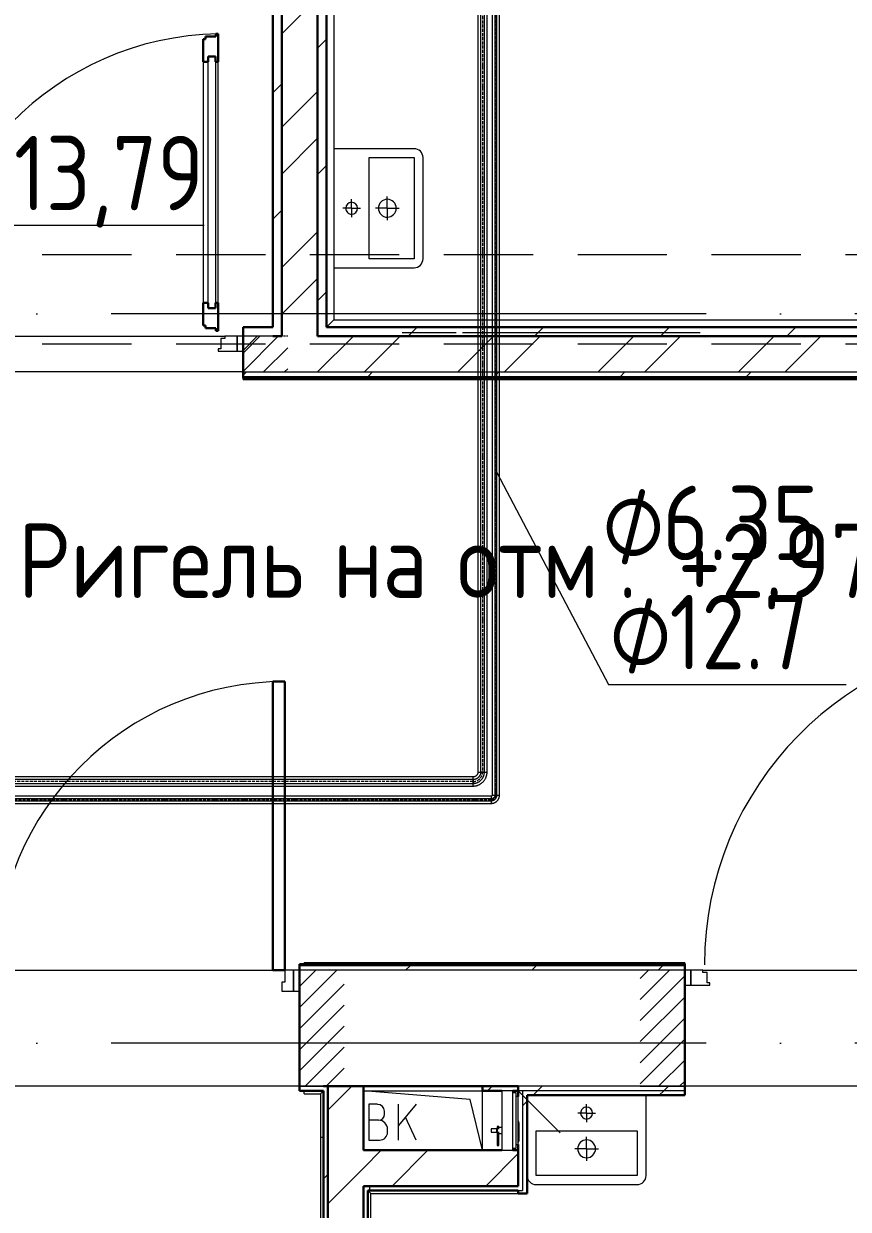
# Model space of a CAD drawing. Header units: millimetres. Extents: x -88595 to 880822, y -1054509 to -148035.
# Drawn here: x 199036 to 201808, y -277260 to -273277 of the extents above; entities that cross this region are included whole.
import ezdxf

# ---------------------------------------------------------------- set-up
doc = ezdxf.new("R2010")
doc.units = ezdxf.units.MM
for name, pattern in [('$0$ADSK_Осевая', [14, 10, -2, 0, -2]), ('$1$ADSK_Осевая', [14, 10, -2, 0, -2]), ('ADSK_Линия сетки', [25, 20, -2.5, 0, -2.5]), ('ADSK_Сверху', [4.5, 3, -1.5]), ('ADSK_Штриховая_ш2 п1_5', [4.5, 3, -1.5])]:
    doc.linetypes.add(name, pattern=pattern)
for name, color, linetype, lineweight in [('Аннотация', 7, 'Continuous', 20), ('Двери', 7, 'Continuous', 9), ('Изоляция', 7, 'Continuous', 18), ('Линии', 7, 'Continuous', 9), ('Марки', 7, 'Continuous', 20), ('Марки помещений', 7, 'Continuous', 20), ('Оборудование', 7, 'Continuous', 18), ('Ограждение', 7, 'Continuous', 9), ('Оси', 7, 'Continuous', 9), ('Перекрытие', 7, 'Continuous', 18), ('Стены внутренние', 7, 'Continuous', 18), ('Стены наружные', 7, 'Continuous', 18), ('Стены штриховка', 7, 'Continuous', 9), ('Трубопровод', 7, 'Continuous', 18), ('Трубопроводы', 7, 'Continuous', 18), ('Узлы', 7, 'Continuous', 18)]:
    doc.layers.add(name, color=color, linetype=linetype, lineweight=lineweight)
doc.layers.add('Двери открывание', color=7, linetype='Continuous', lineweight=9, true_color=0xc0c0c0)
doc.styles.add('$0$GOST Common_10', font='GOST_Common.ttf', dxfattribs={"width": 0.9, "height": 250})
doc.styles.add('$1$GOST Common', font='GOST_Common.ttf', dxfattribs={"width": 0.9, "height": 250})
doc.styles.add('GOST Common_3', font='GOST_Common.ttf', dxfattribs={"width": 0.9, "height": 2.5})
pattern_1 = [(0, (215928.7, 665702.34), (0, 600), []), (90, (215928.7, 665702.34), (-600, 4e-14), [])]

# ---------------------------------------------------------------- blocks, each defined once
blk = doc.blocks.new('$0$ADSK_МедьПайка_Отвод-гнутая труба - Отвод _гнутая труба_-V38-В_Координация_1 этаж ОВ3')
at = {"layer": 'Трубопроводы', "color": 190, "true_color": 0x8000ff}
for p, q in [((-15.9, 3.2), (-15.9, -3.2)), ((-15.9, 3.2), (-15.9, -3.2)), ((3.2, 15.9), (-3.2, 15.9)), ((3.2, 15.9), (-3.2, 15.9))]:
    blk.add_line(p, q, dxfattribs=at)
at = {"layer": 'Трубопроводы', "color": 190, "true_color": 0x8000ff, "flags": 128}
for points in [[(-15.9, -3.2), (-15.1, -3.2), (-14.4, -3.1), (-13.6, -3), (-12.8, -2.9), (-12.1, -2.8), (-11.3, -2.6), (-10.6, -2.4), (-9.9, -2.2), (-9.2, -2), (-8.5, -1.7), (-7.8, -1.4), (-7.1, -1), (-6.4, -0.7), (-5.8, -0.3), (-5.1, 0.2), (-4.5, 0.6), (-3.9, 1.1), (-3.3, 1.6), (-2.8, 2.1), (-2.2, 2.6), (-1.7, 3.2), (-1.2, 3.7), (-0.7, 4.3), (-0.3, 4.9), (0.2, 5.6), (0.6, 6.2), (0.9, 6.9), (1.3, 7.6), (1.6, 8.3), (1.9, 9), (2.1, 9.7), (2.4, 10.4), (2.6, 11.1), (2.8, 11.9), (2.9, 12.6), (3, 13.4), (3.1, 14.1), (3.2, 14.9), (3.2, 15.7), (3.2, 15.9)], [(-3.2, 15.9), (-3.2, 15.4), (-3.2, 14.9), (-3.3, 14.4), (-3.3, 13.9), (-3.4, 13.4), (-3.5, 12.9), (-3.7, 12.4), (-3.8, 11.9), (-4, 11.4), (-4.2, 10.9), (-4.4, 10.5), (-4.6, 10), (-4.9, 9.6), (-5.1, 9.1), (-5.4, 8.7), (-5.7, 8.3), (-6, 7.9), (-6.3, 7.5), (-6.7, 7.1), (-7, 6.8), (-7.4, 6.4), (-7.8, 6.1), (-8.2, 5.8), (-8.6, 5.5), (-9, 5.2), (-9.4, 4.9), (-9.9, 4.7), (-10.3, 4.4), (-10.8, 4.2), (-11.3, 4), (-11.8, 3.9), (-12.2, 3.7), (-12.7, 3.6), (-13.2, 3.5), (-13.7, 3.4), (-14.2, 3.3), (-14.7, 3.2), (-15.2, 3.2), (-15.7, 3.2), (-15.9, 3.2)]]:
    blk.add_lwpolyline(points, dxfattribs=at)
blk = doc.blocks.new('$0$ADSK_МедьПайка_Отвод-гнутая труба - Отвод _гнутая труба_-V36-В_Координация_1 этаж ОВ3')
at = {"layer": 'Трубопроводы', "color": 134, "true_color": 0x00a6a6}
for p, q in [((-31.8, 6.3), (-31.8, -6.4)), ((-31.8, 6.3), (-31.8, -6.4)), ((6.3, 31.7), (-6.4, 31.7)), ((6.3, 31.7), (-6.4, 31.7))]:
    blk.add_line(p, q, dxfattribs=at)
at = {"layer": 'Трубопроводы', "color": 134, "true_color": 0x00a6a6, "flags": 128}
for points in [[(-31.8, -6.4), (-30.2, -6.3), (-28.7, -6.2), (-27.2, -6.1), (-25.7, -5.9), (-24.2, -5.6), (-22.7, -5.3), (-21.2, -4.9), (-19.8, -4.4), (-18.3, -3.9), (-16.9, -3.3), (-15.5, -2.7), (-14.2, -2), (-12.8, -1.3), (-11.5, -0.5), (-10.2, 0.3), (-9, 1.2), (-7.8, 2.1), (-6.6, 3.1), (-5.5, 4.1), (-4.4, 5.2), (-3.4, 6.3), (-2.4, 7.5), (-1.4, 8.7), (-0.5, 9.9), (0.3, 11.2), (1.1, 12.5), (1.9, 13.8), (2.5, 15.2), (3.2, 16.5), (3.8, 17.9), (4.3, 19.4), (4.8, 20.8), (5.2, 22.3), (5.5, 23.8), (5.8, 25.3), (6, 26.8), (6.2, 28.3), (6.3, 29.8), (6.3, 31.3), (6.3, 31.7)], [(-6.4, 31.7), (-6.4, 30.7), (-6.4, 29.7), (-6.5, 28.7), (-6.7, 27.7), (-6.9, 26.7), (-7.1, 25.7), (-7.3, 24.7), (-7.6, 23.8), (-8, 22.8), (-8.4, 21.9), (-8.8, 20.9), (-9.2, 20), (-9.7, 19.1), (-10.2, 18.3), (-10.8, 17.4), (-11.4, 16.6), (-12, 15.8), (-12.7, 15), (-13.3, 14.3), (-14.1, 13.5), (-14.8, 12.8), (-15.6, 12.2), (-16.4, 11.5), (-17.2, 10.9), (-18, 10.4), (-18.9, 9.8), (-19.8, 9.3), (-20.7, 8.9), (-21.6, 8.5), (-22.5, 8.1), (-23.5, 7.7), (-24.5, 7.4), (-25.4, 7.1), (-26.4, 6.9), (-27.4, 6.7), (-28.4, 6.6), (-29.4, 6.5), (-30.5, 6.4), (-31.5, 6.4), (-31.8, 6.3)]]:
    blk.add_lwpolyline(points, dxfattribs=at)
blk = doc.blocks.new('$0$ADSK_M_Трубы - Диаметр_8-160846-В_Координация_1 этаж ОВ3')
at = {"layer": 'Марки'}
blk.add_line((0, 0), (8, 0), dxfattribs=at)
blk = doc.blocks.new('1 этаж')
at = {"layer": 'Двери', "lineweight": 18, "true_color": 0xff0000}
h = blk.add_hatch(dxfattribs=at)
h.set_pattern_fill('FP_2', color=1, style=0, pattern_type=2)
h.set_pattern_definition([(45, (235212.71, 653927.605), (-35.3553, 35.3553), [])])
h.paths.add_polyline_path([(235902.7, 653867.6), (236052.7, 653867.6), (236052.7, 653987.6), (235902.7, 653987.6), (235902.7, 653958)])
h.paths.add_polyline_path([(234772.7, 653867.6), (234772.7, 653987.6), (234622.7, 653987.6), (234622.7, 653867.6)])
h = blk.add_hatch(dxfattribs=at)
h.set_pattern_fill('FP_2', color=1, style=0, pattern_type=2)
h.set_pattern_definition([(45, (235557.71, 651662.605), (-35.3553, 35.3553), [])])
h.paths.add_polyline_path([(235022.7, 651467.6), (235022.7, 651857.6), (234872.7, 651857.6), (234872.7, 651467.6)])
h.paths.add_polyline_path([(236242.7, 651467.6), (236242.7, 651857.6), (236092.7, 651857.6), (236092.7, 651467.6)])
h = blk.add_hatch(dxfattribs=at)
h.set_pattern_fill('FP_2', color=1, style=0, pattern_type=2)
h.set_pattern_definition([(45, (237877.71, 651662.605), (-35.3553, 35.3553), [])])
h.paths.add_polyline_path([(237237.7, 651467.6), (237387.7, 651467.6), (237387.7, 651857.6), (237237.7, 651857.6)])
h.paths.add_polyline_path([(238767.7, 651467.6), (238767.7, 651857.6), (238617.7, 651857.6), (238617.7, 651467.6), (238685.8, 651467.6)])
at = {"layer": 'Ограждение'}
h = blk.add_hatch(dxfattribs=at)
h.set_pattern_fill('FP_34', color=256, style=0, pattern_type=2)
h.set_pattern_definition([(0, (215928.69, 665702.34), (190.5, 190.5), [95.25, -285.75]), (90, (215976.31, 665654.71), (-190.5, 190.5), [95.25, -285.75])])
h.paths.add_polyline_path([(236182.7, 654017.6), (236184.7, 654019.6), (236184.7, 660230.6), (236182.7, 660232.6), (236182.7, 654580.8)])
h = blk.add_hatch(dxfattribs=at)
h.set_pattern_fill('FP_25', color=256, style=0, pattern_type=2)
h.set_pattern_definition(pattern_1)
h.paths.add_polyline_path([(239882.7, 653842.6), (239882.7, 653847.6), (235902.7, 653847.6), (235902.7, 653842.6), (239403.3, 653842.6)])
h = blk.add_hatch(dxfattribs=at)
h.set_pattern_fill('FP_26', color=256, style=0, pattern_type=2)
h.set_pattern_definition(pattern_1)
h.paths.add_polyline_path([(236107.7, 651877.6), (237387.7, 651877.6), (237387.7, 651882.6), (236107.7, 651882.6)])
h = blk.add_hatch(dxfattribs=at)
h.set_pattern_fill('FP_38', color=256, style=0, pattern_type=2)
h.set_pattern_definition([(0, (210308.7, 666182.34), (0, 600), []), (90, (210308.7, 666182.34), (-600, 4e-14), [])])
h.paths.add_polyline_path([(236172.7, 645477.6), (236172.7, 651452.6), (236162.7, 651442.6), (236162.7, 645487.6)])
at = {"lineweight": 18}
for p, q in [((236666, 651422.9), (236307.7, 651452.6)), ((236307.7, 651452.6), (236707.7, 651452.6)), ((236355.1, 651407.1), (236325.1, 651407.1)), ((236325.1, 651407.1), (236325.1, 651287.1)), ((236485.1, 651407.1), (236425.1, 651335.6)), ((236425.1, 651287.1), (236425.1, 651407.1)), ((236707.7, 651252.6), (236666, 651422.9)), ((236378.4, 651373.7), (236378.4, 651383.7)), ((236485.1, 651287.1), (236449.1, 651364.2)), ((236358.4, 651353.7), (236325.1, 651353.7)), ((236388.4, 651313.7), (236388.4, 651323.7)), ((236325.1, 651287.1), (236361.8, 651287.1))]:
    blk.add_line(p, q, dxfattribs=at)
for centre, radius, start, end in [((236355.1, 651383.7), 23.3, 0, 90), ((236358.4, 651373.7), 20, 270, 0), ((236358.4, 651323.7), 30, 0, 90), ((236361.8, 651313.7), 26.7, 270, 0)]:
    blk.add_arc(centre, radius, start, end, dxfattribs=at)
at = {"layer": 'Двери', "lineweight": 30}
for p, q in [((235776.7, 654985.6), (235768.7, 654985.6)), ((235768.7, 654985.6), (235768.7, 654909.6)), ((235810.7, 654994.6), (235776.7, 654994.6)), ((235776.7, 654994.6), (235776.7, 654985.6)), ((235818.7, 655003.6), (235810.7, 655003.6)), ((235810.7, 655003.6), (235810.7, 654994.6)), ((235818.7, 654909.6), (235818.7, 655003.6)), ((235768.7, 654909.6), (235785.7, 654909.6)), ((235785.7, 654909.6), (235785.7, 654927.6)), ((235785.7, 654927.6), (235809.7, 654927.6)), ((235809.7, 654927.6), (235809.7, 654909.6)), ((235809.7, 654909.6), (235818.7, 654909.6)), ((235768.7, 654099.6), (235768.7, 654023.6)), ((235768.7, 654099.6), (235785.7, 654099.6)), ((235785.7, 654099.6), (235785.7, 654081.6)), ((235785.7, 654081.6), (235809.7, 654081.6)), ((235809.7, 654099.6), (235818.7, 654099.6)), ((235809.7, 654081.6), (235809.7, 654099.6)), ((235818.7, 654005.6), (235818.7, 654099.6)), ((235768.7, 654023.6), (235776.7, 654023.6)), ((235776.7, 654023.6), (235776.7, 654014.6)), ((235776.7, 654014.6), (235810.7, 654014.6)), ((235810.7, 654014.6), (235810.7, 654005.6)), ((235810.7, 654005.6), (235818.7, 654005.6)), ((236042.7, 652827.6), (236002.7, 652827.6)), ((236002.7, 652827.6), (236002.7, 651857.6)), ((236042.7, 651857.6), (236042.7, 652827.6)), ((236002.7, 651857.6), (236042.7, 651857.6))]:
    blk.add_line(p, q, dxfattribs=at)
at = {"layer": 'Двери'}
for p, q in [((235768.7, 654909.6), (235768.7, 654099.6)), ((235785.7, 654081.6), (235785.7, 654927.6)), ((235785.7, 654927.6), (235809.7, 654927.6)), ((235809.7, 654927.6), (235809.7, 654081.6)), ((235818.7, 654099.6), (235818.7, 654909.6)), ((235809.7, 654081.6), (235785.7, 654081.6)), ((235841.7, 653979.6), (235827.7, 653979.6)), ((235827.7, 653979.6), (235827.7, 653945.6)), ((235841.7, 653987.6), (235841.7, 653979.6)), ((235882.7, 653987.6), (235841.7, 653987.6)), ((235902.7, 653987.6), (235882.7, 653987.6)), ((235882.7, 653987.6), (235882.7, 653937.6)), ((235882.7, 653937.6), (235882.7, 653987.6)), ((235902.7, 653937.6), (235902.7, 653987.6)), ((235827.7, 653945.6), (235818.7, 653945.6)), ((235818.7, 653945.6), (235818.7, 653937.6)), ((235818.7, 653937.6), (235882.7, 653937.6)), ((235882.7, 653937.6), (235902.7, 653937.6)), ((236072.7, 651857.6), (236042.7, 651857.6)), ((236042.7, 651857.6), (236042.7, 651817.6)), ((236072.7, 651787.6), (236072.7, 651857.6)), ((236092.7, 651857.6), (236072.7, 651857.6)), ((236072.7, 651857.6), (236072.7, 651787.6)), ((236092.7, 651787.6), (236092.7, 651857.6)), ((237387.7, 651857.6), (237387.7, 651807.6)), ((237407.7, 651857.6), (237387.7, 651857.6)), ((237407.7, 651807.6), (237407.7, 651857.6)), ((237448.7, 651857.6), (237407.7, 651857.6)), ((237407.7, 651857.6), (237407.7, 651807.6)), ((237448.7, 651849.6), (237448.7, 651857.6)), ((237462.7, 651849.6), (237448.7, 651849.6)), ((237462.7, 651815.6), (237462.7, 651849.6)), ((236042.7, 651817.6), (236032.7, 651817.6)), ((236032.7, 651817.6), (236032.7, 651787.6)), ((237387.7, 651807.6), (237407.7, 651807.6)), ((237407.7, 651807.6), (237471.7, 651807.6)), ((237471.7, 651815.6), (237462.7, 651815.6)), ((237471.7, 651807.6), (237471.7, 651815.6)), ((236032.7, 651787.6), (236072.7, 651787.6)), ((236072.7, 651787.6), (236092.7, 651787.6))]:
    blk.add_line(p, q, dxfattribs=at)
at = {"layer": 'Двери', "linetype": 'ADSK_Штриховая_ш2 п1_5'}
for p, q in [((236052.7, 653987.6), (235902.7, 653987.6)), ((235902.7, 653987.6), (235902.7, 653867.6)), ((235902.7, 653867.6), (236052.7, 653867.6)), ((236242.7, 651857.6), (236092.7, 651857.6)), ((236092.7, 651857.6), (236092.7, 651467.6)), ((237387.7, 651857.6), (237237.7, 651857.6)), ((237387.7, 651467.6), (237387.7, 651857.6)), ((236092.7, 651467.6), (236242.7, 651467.6)), ((237237.7, 651467.6), (237387.7, 651467.6))]:
    blk.add_line(p, q, dxfattribs=at)
at = {"layer": 'Двери'}
blk.add_arc((236042.7, 651857.6), 970, 90, 180, dxfattribs=at)
at = {"layer": 'Двери открывание'}
for centre, radius, start in [((235836.7, 654005.6), 998, 91.0334), ((238551.7, 651875.6), 1098, 90.9393)]:
    blk.add_arc(centre, radius, start, 180, dxfattribs=at)
at = {"layer": 'Линии', "linetype": 'ADSK_Сверху', "ltscale": 100}
for p, q in [((232977.7, 654262.6), (243797.7, 654262.6)), ((232977.7, 653962.6), (243797.7, 653962.6))]:
    blk.add_line(p, q, dxfattribs=at)
at = {"layer": 'Оборудование'}
for p, q in [((236809.1, 651452.6), (236772.7, 651452.6)), ((236772.7, 651452.6), (236772.7, 651252.6)), ((236810, 651253.5), (236810, 651451.7)), ((236819.8, 651445.6), (236810, 651445.6)), ((236820.7, 651260.6), (236820.7, 651444.6)), ((236827.7, 651452.6), (236969.1, 651311.2)), ((236819.8, 651424.6), (236821.1, 651424.6)), ((236821.2, 651424.6), (236819.8, 651424.6)), ((236827.7, 651433.6), (236822.2, 651433.6)), ((236827.7, 651271.6), (236827.7, 651433.6)), ((236754.9, 651325.2), (236737.4, 651325.2)), ((236737.4, 651325.2), (236737.4, 651313)), ((236756.8, 651327.2), (236754.9, 651325.2)), ((236754.9, 651325.2), (236754.9, 651313)), ((236772.7, 651328.8), (236756.8, 651328.8)), ((236756.8, 651328.8), (236756.8, 651309.5)), ((236762.3, 651332.2), (236757.3, 651332.2)), ((236757.3, 651332.2), (236757.3, 651323.9)), ((236762.3, 651323.9), (236762.3, 651332.2)), ((236829.7, 651349.1), (236827.7, 651349.1)), ((236829.7, 651345.1), (236829.7, 651349.1)), ((236829.7, 651345.1), (236829.7, 651284.6)), ((236737.4, 651313), (236754.9, 651313)), ((236754.9, 651313), (236756.8, 651311)), ((236756.8, 651309.5), (236772.7, 651309.5)), ((236757.3, 651314.3), (236757.3, 651268.5)), ((236762.3, 651268.5), (236762.3, 651314.3)), ((236821.1, 651280.6), (236819.8, 651280.6)), ((236821.2, 651280.6), (236819.8, 651280.6)), ((236827.7, 651280.6), (236829.7, 651280.6)), ((236829.7, 651280.6), (236829.7, 651284.6)), ((236757.3, 651268.5), (236762.3, 651268.5)), ((236772.7, 651252.6), (236809.1, 651252.6)), ((236810, 651259.6), (236819.8, 651259.6)), ((236822.2, 651271.6), (236827.7, 651271.6))]:
    blk.add_line(p, q, dxfattribs=at)
for points, knots in [([(236810, 651451.7), (236810, 651451.8), (236810, 651451.9), (236809.9, 651452.1), (236809.8, 651452.2), (236809.7, 651452.4), (236809.5, 651452.5), (236809.3, 651452.6), (236809.2, 651452.6), (236809.1, 651452.6)], [-1, -1, -1, -1, -0.833333, -0.75, -0.583333, -0.458333, -0.333333, -0.166667, 0, 0, 0, 0]), ([(236820.7, 651444.6), (236820.7, 651444.7), (236820.7, 651444.9), (236820.6, 651445), (236820.6, 651445.1), (236820.5, 651445.2), (236820.4, 651445.4), (236820.2, 651445.5), (236820, 651445.6), (236819.8, 651445.6), (236819.8, 651445.6)], [-1, -1, -1, -1, -0.833333, -0.75, -0.666667, -0.583333, -0.458333, -0.333333, -0.166667, 0, 0, 0, 0]), ([(236822.2, 651433.6), (236822.1, 651433.6), (236821.9, 651433.6), (236821.7, 651433.7), (236821.5, 651433.8), (236821.3, 651433.9), (236821.2, 651434.1), (236821, 651434.2), (236820.9, 651434.4), (236820.8, 651434.5), (236820.7, 651434.8), (236820.7, 651435), (236820.7, 651435.1)], [-1, -1, -1, -1, -0.833333, -0.75, -0.666667, -0.583333, -0.5, -0.416667, -0.333333, -0.25, -0.166667, 0, 0, 0, 0]), ([(236809.1, 651252.6), (236809.2, 651252.6), (236809.3, 651252.6), (236809.5, 651252.7), (236809.7, 651252.8), (236809.8, 651253), (236809.9, 651253.1), (236810, 651253.3), (236810, 651253.4), (236810, 651253.5)], [0, 0, 0, 0, 0.166667, 0.333333, 0.458333, 0.583333, 0.708333, 0.833333, 1, 1, 1, 1]), ([(236819.8, 651259.6), (236819.8, 651259.6), (236820, 651259.6), (236820.2, 651259.7), (236820.4, 651259.8), (236820.5, 651260), (236820.6, 651260.1), (236820.6, 651260.2), (236820.7, 651260.4), (236820.7, 651260.5), (236820.7, 651260.6)], [0, 0, 0, 0, 0.166667, 0.333333, 0.458333, 0.583333, 0.666667, 0.75, 0.833333, 1, 1, 1, 1]), ([(236820.7, 651270.1), (236820.7, 651270.2), (236820.7, 651270.4), (236820.8, 651270.7), (236820.9, 651270.8), (236821, 651271), (236821.2, 651271.2), (236821.3, 651271.3), (236821.5, 651271.4), (236821.7, 651271.5), (236821.9, 651271.6), (236822.1, 651271.6), (236822.2, 651271.6)], [0, 0, 0, 0, 0.166667, 0.25, 0.333333, 0.416667, 0.5, 0.583333, 0.666667, 0.75, 0.833333, 1, 1, 1, 1])]:
    blk.add_open_spline(points, degree=3, knots=knots, dxfattribs=at)
at = {"layer": 'Ограждение'}
for p, q in [((236184.7, 654019.6), (236184.7, 660230.6)), ((236207.7, 660207.6), (236207.7, 654617.6)), ((236207.7, 654217.6), (236207.7, 654042.6)), ((236207.7, 654042.6), (238002.8, 654042.6)), ((238025.8, 654019.6), (236184.7, 654019.6)), ((235902.7, 653842.6), (235902.7, 653847.6)), ((235902.7, 653842.6), (239882.7, 653842.6)), ((236107.7, 651877.5), (236107.7, 651882.6)), ((237387.7, 651882.6), (236107.7, 651882.6)), ((237387.7, 651882.6), (237387.7, 651877.6)), ((236107.7, 651442.6), (236107.7, 651452.6)), ((236107.7, 651442.6), (236162.7, 651442.6)), ((236172.7, 651452.6), (236162.7, 651442.6)), ((236162.7, 651442.6), (236162.7, 645487.6)), ((236332.7, 651107.6), (236322.7, 651117.6)), ((236332.7, 645662.6), (236332.7, 651107.6)), ((236332.7, 651107.6), (236827.7, 651107.6))]:
    blk.add_line(p, q, dxfattribs=at)
blk.add_open_spline([(236207.7, 654042.6), (236205.7, 654040.6), (236202.7, 654037.6), (236198.9, 654033.8), (236196.6, 654031.5), (236194.9, 654029.8), (236193.3, 654028.2), (236191.8, 654026.7), (236190.4, 654025.3), (236189.1, 654024), (236187.7, 654022.6), (236186.4, 654021.3), (236185.1, 654020), (236184.7, 654019.6), (236184.7, 654019.6)], degree=3, knots=[0, 0, 0, 0, 0.166667, 0.25, 0.333333, 0.375, 0.416667, 0.5, 0.541667, 0.583333, 0.666667, 0.75, 0.833333, 1, 1, 1, 1], dxfattribs=at)
at = {"layer": 'Оси', "linetype": 'ADSK_Линия сетки', "ltscale": 100}
for p, q in [((252460, 654062.6), (175520.4, 654062.6)), ((252460, 651612.6), (175520.4, 651612.6))]:
    blk.add_line(p, q, dxfattribs=at)
at = {"layer": 'Перекрытие', "color": 49, "ltscale": 100, "true_color": 0x464646}
blk.add_line((236307.7, 651452.6), (236707.7, 651452.6), dxfattribs=at)
at = {"layer": 'Стены внутренние'}
for p, q in [((235072.7, 651857.6), (236002.7, 651857.6)), ((236007.7, 651857.6), (236042.7, 651857.6)), ((237387.7, 651857.6), (236092.7, 651857.6)), ((237448.7, 651857.6), (238556.7, 651857.6)), ((236172.7, 651467.6), (235022.7, 651467.6)), ((238617.7, 651467.6), (237387.7, 651467.6))]:
    blk.add_line(p, q, dxfattribs=at)
at = {"layer": 'Стены внутренние', "lineweight": 30}
for p, q in [((236092.7, 651857.6), (236092.7, 651467.6)), ((237387.7, 651467.6), (237387.7, 651857.6)), ((236307.7, 651467.6), (236707.7, 651467.6))]:
    blk.add_line(p, q, dxfattribs=at)
at = {"layer": 'Стены наружные', "lineweight": 30}
for p, q in [((236032.7, 660262.6), (236032.7, 653987.6)), ((236152.7, 653987.6), (236152.7, 660262.6)), ((236002.7, 660232.6), (236002.7, 654017.6)), ((236182.7, 654017.6), (236182.7, 660232.6)), ((235902.7, 654017.6), (235902.7, 653847.6)), ((236002.7, 654017.6), (235902.7, 654017.6)), ((238027.8, 654017.6), (236182.7, 654017.6)), ((236032.7, 653987.6), (236002.7, 653987.6)), ((236152.7, 653987.6), (238212.7, 653987.6)), ((235902.7, 653847.6), (239882.7, 653847.6)), ((236092.7, 651877.6), (236092.7, 651857.6)), ((237387.7, 651877.6), (236092.7, 651877.6)), ((237387.7, 651857.6), (237387.7, 651877.6)), ((236092.7, 651467.6), (236092.7, 651452.6)), ((236092.7, 651452.6), (236172.7, 651452.6)), ((236307.7, 651467.6), (236172.7, 651467.6)), ((236172.7, 651452.6), (236172.7, 645477.6)), ((236187.7, 645462.6), (236187.7, 651467.6)), ((236307.7, 651252.6), (236307.7, 651467.6)), ((236707.7, 651467.6), (236707.7, 651452.6)), ((236827.7, 651467.6), (236707.7, 651467.6)), ((236707.7, 651452.6), (236772.7, 651452.6)), ((236809.3, 651452.6), (236827.7, 651452.6)), ((236827.7, 651467.6), (236827.7, 651433.6)), ((237387.7, 651437.6), (237387.7, 651467.6)), ((236857.7, 651437.6), (237387.7, 651437.6)), ((236857.7, 651107.6), (236857.7, 651437.6)), ((236772.7, 651252.6), (236307.7, 651252.6)), ((236827.7, 651252.6), (236809.3, 651252.6)), ((236827.7, 651271.6), (236827.7, 651132.6)), ((236307.7, 651132.6), (236827.7, 651132.6)), ((236307.7, 651132.6), (236307.7, 645637.6)), ((236827.7, 651132.6), (236307.7, 651132.6)), ((236322.7, 645642.6), (236322.7, 651117.6)), ((236322.7, 651117.6), (236827.7, 651117.6)), ((236827.7, 651117.6), (236827.7, 651107.6)), ((236827.7, 651107.6), (236857.7, 651107.6))]:
    blk.add_line(p, q, dxfattribs=at)
at = {"layer": 'Стены наружные', "linetype": 'Continuous', "lineweight": 9}
for p, q in [((236032.7, 655004.1), (236152.7, 655124.1)), ((236152.7, 654955.1), (236182.7, 654985.1)), ((236002.7, 654805.1), (236032.7, 654835.1)), ((236032.7, 654689.8), (236152.7, 654809.8)), ((236032.7, 654532.6), (236152.7, 654652.6)), ((236152.7, 654530.8), (236182.7, 654560.8)), ((236002.7, 654380.8), (236032.7, 654410.8)), ((236032.7, 654218.3), (236152.7, 654338.3)), ((236032.7, 654061.2), (236152.7, 654181.2)), ((236152.7, 654106.6), (236182.7, 654136.6)), ((236458, 653987.6), (236488, 654017.6)), ((236882.3, 653987.6), (236912.3, 654017.6)), ((237306.6, 653987.6), (237336.6, 654017.6)), ((237730.8, 653987.6), (237760.8, 654017.6)), ((235902.7, 653931.2), (235959.2, 653987.6)), ((236153.5, 653867.6), (236273.5, 653987.6)), ((236310.6, 653867.6), (236430.6, 653987.6)), ((236624.9, 653867.6), (236744.9, 653987.6)), ((236782.1, 653867.6), (236902.1, 653987.6)), ((237096.4, 653867.6), (237216.4, 653987.6)), ((237253.6, 653867.6), (237373.6, 653987.6)), ((237567.9, 653867.6), (237687.9, 653987.6)), ((237725, 653867.6), (237845, 653987.6)), ((235902.7, 653856.6), (235913.8, 653867.6)), ((235964.5, 653847.6), (235969.5, 653852.6)), ((236035.2, 653847.6), (236040.2, 653852.6)), ((236105.9, 653847.6), (236110.9, 653852.6)), ((236176.6, 653847.6), (236181.6, 653852.6)), ((236247.3, 653847.6), (236252.3, 653852.6)), ((236318, 653847.6), (236323, 653852.6)), ((236323, 653852.6), (236338, 653867.6)), ((236388.7, 653847.6), (236393.7, 653852.6)), ((236459.4, 653847.6), (236464.4, 653852.6)), ((236530.2, 653847.6), (236535.2, 653852.6)), ((236600.9, 653847.6), (236605.9, 653852.6)), ((236671.6, 653847.6), (236676.6, 653852.6)), ((236742.3, 653847.6), (236747.3, 653852.6)), ((236747.3, 653852.6), (236762.3, 653867.6)), ((236813, 653847.6), (236818, 653852.6)), ((236883.7, 653847.6), (236888.7, 653852.6)), ((236954.4, 653847.6), (236959.4, 653852.6)), ((237025.1, 653847.6), (237030.1, 653852.6)), ((237095.8, 653847.6), (237100.8, 653852.6)), ((237166.6, 653847.6), (237171.6, 653852.6)), ((237171.6, 653852.6), (237186.6, 653867.6)), ((237237.3, 653847.6), (237242.3, 653852.6)), ((237308, 653847.6), (237313, 653852.6)), ((237378.7, 653847.6), (237383.7, 653852.6)), ((237449.4, 653847.6), (237454.4, 653852.6)), ((237520.1, 653847.6), (237525.1, 653852.6)), ((237590.8, 653847.6), (237595.8, 653852.6)), ((237595.8, 653852.6), (237610.8, 653867.6)), ((237661.5, 653847.6), (237666.5, 653852.6)), ((237732.2, 653847.6), (237737.2, 653852.6)), ((237803, 653847.6), (237808, 653852.6)), ((237873.7, 653847.6), (237878.7, 653852.6)), ((236110.8, 651872.6), (236115.8, 651877.6)), ((236181.5, 651872.6), (236186.5, 651877.6)), ((236252.2, 651872.6), (236257.2, 651877.6)), ((236322.9, 651872.6), (236327.9, 651877.6)), ((236393.6, 651872.6), (236398.6, 651877.6)), ((236464.3, 651872.6), (236469.3, 651877.6)), ((236535.1, 651872.6), (236540.1, 651877.6)), ((236605.8, 651872.6), (236610.8, 651877.6)), ((236676.5, 651872.6), (236681.5, 651877.6)), ((236747.2, 651872.6), (236752.2, 651877.6)), ((236817.9, 651872.6), (236822.9, 651877.6)), ((236888.6, 651872.6), (236893.6, 651877.6)), ((236959.3, 651872.6), (236964.3, 651877.6)), ((237030, 651872.6), (237035, 651877.6)), ((237100.7, 651872.6), (237105.7, 651877.6)), ((237171.5, 651872.6), (237176.5, 651877.6)), ((237242.2, 651872.6), (237247.2, 651877.6)), ((237312.9, 651872.6), (237317.9, 651877.6)), ((236449.3, 651857.6), (236464.3, 651872.6)), ((236873.6, 651857.6), (236888.6, 651872.6)), ((237297.9, 651857.6), (237312.9, 651872.6)), ((237383.6, 651872.6), (237387.7, 651876.7)), ((236187.7, 651387.4), (236267.9, 651467.6)), ((236724.4, 651452.6), (236738.9, 651467.1)), ((236877.9, 651437.6), (236892.9, 651452.6)), ((236892.9, 651452.6), (236907.3, 651467)), ((237302.1, 651437.6), (237317.1, 651452.6)), ((237317.1, 651452.6), (237332.1, 651467.5)), ((236842.7, 651402.4), (236857.7, 651417.4)), ((236307.7, 651193.1), (236367.3, 651252.6)), ((236404.4, 651132.6), (236524.4, 651252.6)), ((236718.7, 651132.6), (236827.7, 651241.6)), ((236172.7, 651156.7), (236187.7, 651171.7)), ((236187.7, 651073.1), (236307.7, 651193.1)), ((236328.7, 651117.6), (236328.7, 651132.6))]:
    blk.add_line(p, q, dxfattribs=at)
at = {"layer": 'Стены наружные'}
for p, q in [((234833.7, 653987.6), (235841.7, 653987.6)), ((235902.7, 653867.6), (234772.7, 653867.6)), ((236707.7, 651252.6), (236707.7, 651452.6)), ((237387.7, 651467.6), (236827.7, 651467.6))]:
    blk.add_line(p, q, dxfattribs=at)
at = {"layer": 'Стены штриховка'}
for p, q in [((236002.7, 653987.6), (235902.7, 653987.6)), ((235902.7, 653867.6), (239882.7, 653867.6)), ((235902.7, 653852.6), (239882.7, 653852.6)), ((237387.7, 651872.6), (236092.7, 651872.6)), ((237387.7, 651452.6), (236827.7, 651452.6)), ((236842.7, 651452.6), (236842.7, 651117.6)), ((236827.7, 651117.6), (236842.7, 651117.6))]:
    blk.add_line(p, q, dxfattribs=at)
at = {"layer": 'Узлы', "lineweight": 9}
for p, q in [((236477.7, 654617.6), (236207.7, 654617.6)), ((236207.7, 654617.6), (236207.7, 654417.6)), ((236507.7, 654417.6), (236507.7, 654587.6)), ((236267.7, 654417.6), (236267.7, 654447.6)), ((236387.7, 654417.6), (236387.7, 654457.6)), ((236207.7, 654417.6), (236207.7, 654217.6)), ((236267.7, 654417.6), (236237.7, 654417.6)), ((236267.7, 654417.6), (236297.7, 654417.6)), ((236267.7, 654417.6), (236267.7, 654387.6)), ((236387.7, 654417.6), (236347.7, 654417.6)), ((236387.7, 654417.6), (236427.7, 654417.6)), ((236387.7, 654417.6), (236387.7, 654377.6)), ((236507.7, 654247.6), (236507.7, 654417.6)), ((236207.7, 654217.6), (236477.7, 654217.6)), ((237057.7, 651377.6), (237057.7, 651407.6)), ((237257.7, 651167.6), (237257.7, 651437.6)), ((237057.7, 651377.6), (237027.7, 651377.6)), ((237057.7, 651377.6), (237057.7, 651347.6)), ((237057.7, 651377.6), (237087.7, 651377.6)), ((237057.7, 651257.6), (237057.7, 651297.6)), ((237057.7, 651257.6), (237017.7, 651257.6)), ((237057.7, 651257.6), (237057.7, 651217.6)), ((237057.7, 651257.6), (237097.7, 651257.6)), ((236887.7, 651137.6), (237057.7, 651137.6)), ((237057.7, 651137.6), (237227.7, 651137.6))]:
    blk.add_line(p, q, dxfattribs=at)
at = {"layer": 'Узлы'}
for p, q in [((236326.8, 654587.6), (236477.7, 654587.6)), ((236326.8, 654247.6), (236326.8, 654587.6)), ((236477.7, 654587.6), (236477.7, 654247.6)), ((236477.7, 654247.6), (236326.8, 654247.6)), ((236887.7, 651167.6), (236887.7, 651318.5)), ((236887.7, 651318.5), (237227.7, 651318.5)), ((237227.7, 651318.5), (237227.7, 651167.6)), ((237227.7, 651167.6), (236887.7, 651167.6))]:
    blk.add_line(p, q, dxfattribs=at)
for centre, start, end in [((236477.7, 654587.6), 0, 90), ((236477.7, 654247.6), 270, 0), ((236887.7, 651167.6), 180, 270), ((237227.7, 651167.6), 270, 0)]:
    blk.add_arc(centre, 30, start, end, dxfattribs=at)
at = {"layer": 'Узлы', "lineweight": 9}
for centre, radius, start, end in [((236267.7, 654417.6), 20, 90, 180), ((236267.7, 654417.6), 20, 0, 90), ((236387.7, 654417.6), 30, 90, 180), ((236387.7, 654417.6), 30, 0, 90), ((236267.7, 654417.6), 20, 180, 270.0116), ((236267.7, 654417.6), 20, 270, 0), ((236387.7, 654417.6), 30, 180, 270.0077), ((236387.7, 654417.6), 30, 270, 0), ((237057.7, 651377.6), 20, 90, 180.0116), ((237057.7, 651377.6), 20, 180, 270), ((237057.7, 651377.6), 20, 0, 90), ((237057.7, 651377.6), 20, 270, 0), ((237057.7, 651257.6), 30, 90, 180.0077), ((237057.7, 651257.6), 30, 0, 90), ((237057.7, 651257.6), 30, 180, 270), ((237057.7, 651257.6), 30, 270, 0)]:
    blk.add_arc(centre, radius, start, end, dxfattribs=at)
at = {"layer": 'Аннотация', "style": 'GOST Common_3', "width": 0.9}
for s, p in [('Ригель', (235146.2, 653108.3)), ('. +2.970 (h', (237164.3, 653108.3)), ('на', (236205.9, 653108.3)), ('отм', (236622.6, 653108.3))]:
    blk.add_text(s, height=250, dxfattribs=at).set_placement(p)
at = {"layer": 'Марки помещений', "style": 'GOST Common_3', "width": 0.9}
blk.add_text('%%U13,79', height=250, dxfattribs=at).set_placement((235132.3, 654410.8))

msp = doc.modelspace()

# ---------------------------------------------------------------- linework, layer by layer
at = {"layer": 'Изоляция', "color": 190, "true_color": 0x8000ff}
for p, q in [((200611.1, -269187.5), (200611.1, -275868.4)), ((200635.4, -275868.4), (200635.4, -269187.5)), ((200611.1, -275868.4), (200635.4, -275868.4)), ((200607.4, -275872.1), (195351.4, -275872.1)), ((195351.4, -275896.5), (200607.4, -275896.5)), ((200607.4, -275872.1), (200607.4, -275896.5))]:
    msp.add_line(p, q, dxfattribs=at)
at = {"layer": 'Изоляция', "color": 134, "true_color": 0x00a6a6}
for p, q in [((200562.9, -269233.4), (200562.9, -275791.1)), ((200593.6, -275791.1), (200593.6, -269233.4)), ((200562.9, -275791.1), (200593.6, -275791.1)), ((200546.5, -275807.5), (195340.8, -275807.5)), ((200546.5, -275838.2), (200546.5, -275807.5)), ((195340.8, -275838.2), (200546.5, -275838.2))]:
    msp.add_line(p, q, dxfattribs=at)
at = {"layer": 'Изоляция', "color": 134, "true_color": 0x00a6a6, "flags": 128}
for points in [[(200546.5, -275838.2), (200548.4, -275838.2), (200550.3, -275838.1), (200552.1, -275837.9), (200554, -275837.6), (200555.9, -275837.3), (200557.7, -275836.9), (200559.5, -275836.4), (200561.3, -275835.8), (200563.1, -275835.2), (200564.8, -275834.5), (200566.6, -275833.7), (200568.3, -275832.9), (200569.9, -275832), (200571.5, -275831), (200573.1, -275830), (200574.6, -275828.9), (200576.1, -275827.7), (200577.6, -275826.5), (200579, -275825.3), (200580.3, -275823.9), (200581.6, -275822.6), (200582.8, -275821.1), (200584, -275819.6), (200585.1, -275818.1), (200586.1, -275816.6), (200587.1, -275815), (200588, -275813.3), (200588.9, -275811.6), (200589.7, -275809.9), (200590.4, -275808.2), (200591, -275806.4), (200591.6, -275804.6), (200592.1, -275802.8), (200592.6, -275801), (200592.9, -275799.1), (200593.2, -275797.3), (200593.4, -275795.4), (200593.5, -275793.5), (200593.6, -275791.6), (200593.6, -275791.1)], [(200562.9, -275791.1), (200562.9, -275791.8), (200562.8, -275792.4), (200562.8, -275793.1), (200562.7, -275793.7), (200562.6, -275794.4), (200562.4, -275795), (200562.3, -275795.6), (200562.1, -275796.3), (200561.9, -275796.9), (200561.6, -275797.5), (200561.3, -275798.1), (200561, -275798.7), (200560.7, -275799.3), (200560.4, -275799.8), (200560, -275800.4), (200559.7, -275800.9), (200559.3, -275801.4), (200558.8, -275801.9), (200558.4, -275802.4), (200557.9, -275802.9), (200557.4, -275803.3), (200557, -275803.8), (200556.4, -275804.2), (200555.9, -275804.5), (200555.4, -275804.9), (200554.8, -275805.3), (200554.2, -275805.6), (200553.6, -275805.9), (200553.1, -275806.1), (200552.4, -275806.4), (200551.8, -275806.6), (200551.2, -275806.8), (200550.6, -275807), (200549.9, -275807.2), (200549.3, -275807.3), (200548.6, -275807.4), (200548, -275807.4), (200547.3, -275807.5), (200546.7, -275807.5), (200546.5, -275807.5)]]:
    msp.add_lwpolyline(points, dxfattribs=at)
at = {"layer": 'Изоляция', "color": 190, "true_color": 0x8000ff, "flags": 128}
for points in [[(200607.4, -275896.5), (200608.5, -275896.5), (200609.6, -275896.4), (200610.7, -275896.3), (200611.8, -275896.1), (200613, -275895.9), (200614, -275895.7), (200615.1, -275895.4), (200616.2, -275895.1), (200617.3, -275894.7), (200618.3, -275894.3), (200619.3, -275893.8), (200620.3, -275893.3), (200621.3, -275892.8), (200622.3, -275892.2), (200623.2, -275891.6), (200624.1, -275890.9), (200625, -275890.2), (200625.9, -275889.5), (200626.7, -275888.8), (200627.5, -275888), (200628.3, -275887.2), (200629, -275886.3), (200629.7, -275885.4), (200630.4, -275884.5), (200631, -275883.6), (200631.6, -275882.6), (200632.1, -275881.6), (200632.6, -275880.6), (200633.1, -275879.6), (200633.5, -275878.6), (200633.9, -275877.5), (200634.2, -275876.5), (200634.6, -275875.4), (200634.8, -275874.3), (200635, -275873.2), (200635.2, -275872.1), (200635.3, -275871), (200635.4, -275869.9), (200635.4, -275868.7), (200635.4, -275868.4)], [(200611.1, -275868.4), (200611.1, -275868.6), (200611.1, -275868.7), (200611.1, -275868.9), (200611, -275869), (200611, -275869.2), (200611, -275869.3), (200610.9, -275869.5), (200610.9, -275869.6), (200610.8, -275869.7), (200610.8, -275869.9), (200610.7, -275870), (200610.7, -275870.1), (200610.6, -275870.3), (200610.5, -275870.4), (200610.4, -275870.5), (200610.3, -275870.6), (200610.3, -275870.8), (200610.2, -275870.9), (200610.1, -275871), (200610, -275871.1), (200609.8, -275871.2), (200609.7, -275871.3), (200609.6, -275871.4), (200609.5, -275871.5), (200609.4, -275871.5), (200609.3, -275871.6), (200609.1, -275871.7), (200609, -275871.8), (200608.9, -275871.8), (200608.7, -275871.9), (200608.6, -275871.9), (200608.4, -275872), (200608.3, -275872), (200608.2, -275872), (200608, -275872.1), (200607.9, -275872.1), (200607.7, -275872.1), (200607.6, -275872.1), (200607.4, -275872.1), (200607.4, -275872.1)]]:
    msp.add_lwpolyline(points, dxfattribs=at)
at = {"layer": 'Марки'}
for p, q in [((200308.6, -274314.7), (200489.8, -274314.7)), ((200626.4, -274785), (201001.3, -275497.5))]:
    msp.add_line(p, q, dxfattribs=at)
at = {"layer": 'Трубопровод', "color": 190, "true_color": 0x8000ff}
for p, q in [((200620.1, -269187.5), (200620.1, -275868.4)), ((200626.4, -275868.4), (200626.4, -269187.5)), ((200607.4, -275881.1), (195351.4, -275881.1)), ((195351.4, -275887.5), (200607.4, -275887.5))]:
    msp.add_line(p, q, dxfattribs=at)
at = {"layer": 'Трубопровод', "color": 190, "linetype": '$0$ADSK_Осевая', "true_color": 0x8000ff}
for p, q in [((200623.3, -269187.5), (200623.3, -275868.4)), ((200623.3, -269187.5), (200623.3, -275868.4)), ((200607.4, -275884.3), (195351.4, -275884.3)), ((200607.4, -275884.3), (195351.4, -275884.3))]:
    msp.add_line(p, q, dxfattribs=at)
at = {"layer": 'Трубопровод', "color": 134, "true_color": 0x00a6a6}
for p, q in [((200571.9, -269233.4), (200571.9, -275791.1)), ((200584.6, -275791.1), (200584.6, -269233.4)), ((200546.5, -275816.5), (195340.8, -275816.5)), ((195340.8, -275829.2), (200546.5, -275829.2))]:
    msp.add_line(p, q, dxfattribs=at)
at = {"layer": 'Трубопровод', "color": 134, "linetype": '$0$ADSK_Осевая', "true_color": 0x00a6a6}
for p, q in [((200578.3, -269233.4), (200578.3, -275791.1)), ((200578.3, -269233.4), (200578.3, -275791.1)), ((200546.5, -275822.9), (195340.8, -275822.9)), ((200546.5, -275822.9), (195340.8, -275822.9))]:
    msp.add_line(p, q, dxfattribs=at)
at = {"layer": 'Трубопроводы', "color": 134, "linetype": '$1$ADSK_Осевая', "true_color": 0x00a6a6}
msp.add_arc((200546.5, -275791.1), 31.8, 270, 0, dxfattribs=at)
at = {"layer": 'Трубопроводы', "color": 190, "linetype": '$1$ADSK_Осевая', "true_color": 0x8000ff}
msp.add_arc((200607.4, -275868.4), 15.9, 270, 0, dxfattribs=at)

# ---------------------------------------------------------------- block references
at = {"layer": 'Марки', "xscale": 99.99999999999993, "yscale": 99.99999999999993, "zscale": 99.99999999999993}
for p in [(200510.6, -274314.7), (201001.3, -275497.5)]:
    msp.add_blockref('$0$ADSK_M_Трубы - Диаметр_8-160846-В_Координация_1 этаж ОВ3', p, dxfattribs=at)
at = {"layer": 'Оборудование', "color": 5, "true_color": 0x0000ff}
msp.add_blockref('1 этаж', (-36129.5, -928314.5), dxfattribs=at)
at = {"layer": 'Трубопроводы', "color": 134, "true_color": 0x00a6a6}
msp.add_blockref('$0$ADSK_МедьПайка_Отвод-гнутая труба - Отвод _гнутая труба_-V36-В_Координация_1 этаж ОВ3', (200578.3, -275822.9), dxfattribs=at)
at = {"layer": 'Трубопроводы', "color": 190, "true_color": 0x8000ff}
msp.add_blockref('$0$ADSK_МедьПайка_Отвод-гнутая труба - Отвод _гнутая труба_-V38-В_Координация_1 этаж ОВ3', (200623.3, -275884.3), dxfattribs=at)

# ---------------------------------------------------------------- texts
at = {"layer": 'Марки', "lineweight": 9, "char_height": 250, "attachment_point": 1}
for s, insert, width, style in [('6.35', (201182.9, -274829.2), 663.797, '$1$GOST Common'), ('\\fGOST Common|b0|i0|c254|p34|;\\W.9;⌀', (200980.5, -274829.2), 245.316, '$0$GOST Common_10'), ('\\fGOST Common|b0|i0|c254|p34|;\\W.9;⌀', (201004.4, -275195.9), 245.316, '$0$GOST Common_10'), ('12.7', (201206.8, -275195.9), 606.076, '$1$GOST Common')]:
    msp.add_mtext(s, dxfattribs=dict(at, insert=insert, width=width, style=style))

doc.saveas('drawing.dxf')
